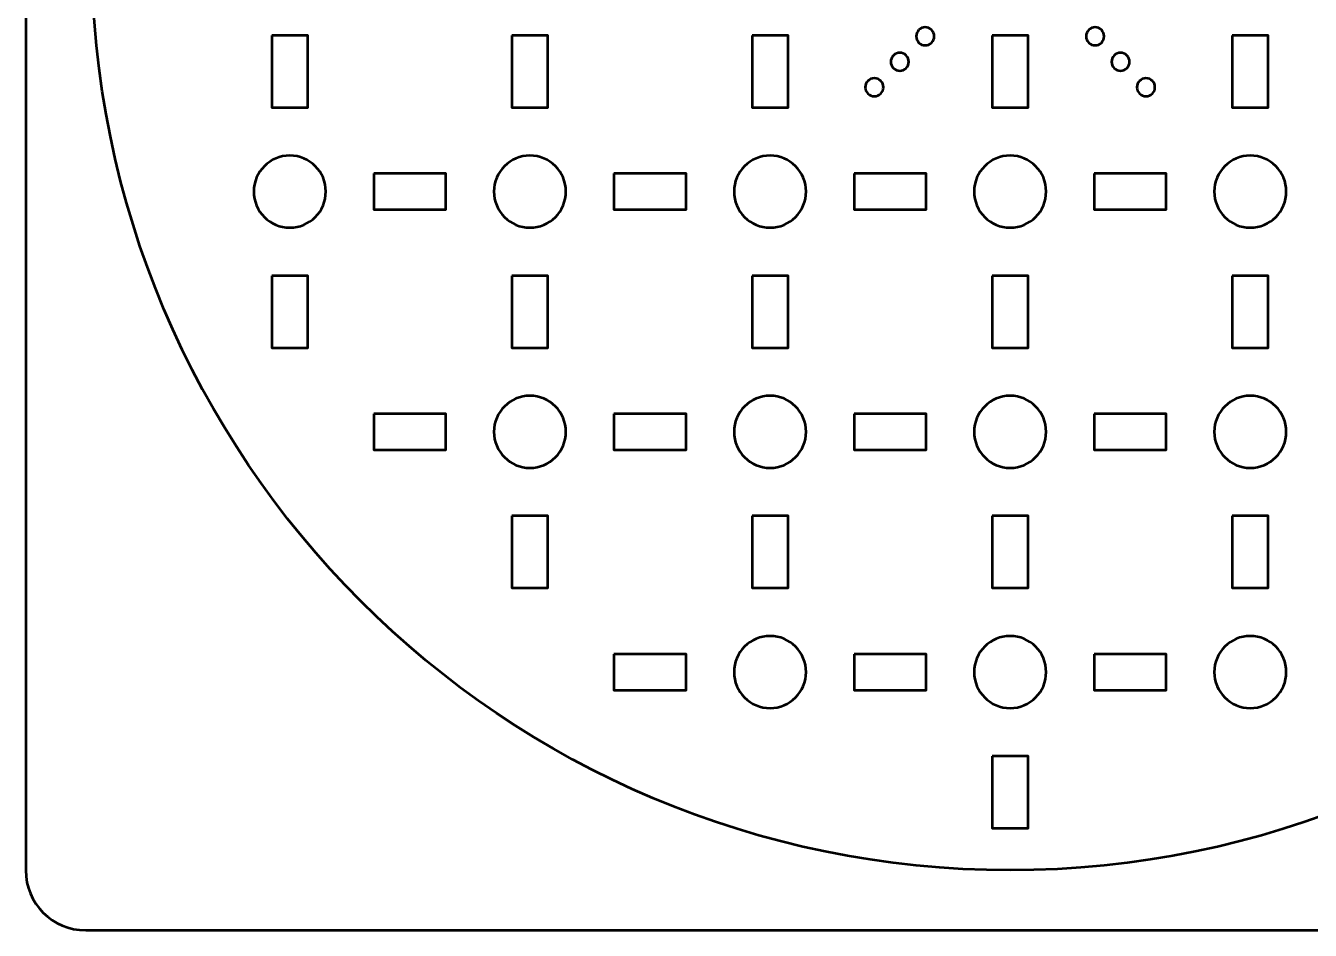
# Model space of a CAD drawing. Header units: centimetres. Extents: x -21 to 0, y -29.7 to 0.
# Drawn here: x -21 to -10.3, y -29.7 to -22.17 of the extents above; entities that cross this region are included whole.
import ezdxf

# ---------------------------------------------------------------- set-up
doc = ezdxf.new("R2010")
doc.units = ezdxf.units.CM
doc.header["$MEASUREMENT"] = 0
doc.layers.add('Layer 1', color=7, linetype='Continuous')

msp = doc.modelspace()

# ---------------------------------------------------------------- linework, layer by layer
at = {"layer": 'Layer 1', "color": 2, "lineweight": 53}
msp.add_ellipse((-12.79999, -21.55003), major_axis=(0, 7.65), ratio=1, dxfattribs=at)
at = {"layer": 'Layer 1', "color": 22, "lineweight": 53}
msp.add_open_spline([(-21.00003, -29.19995), (-21.00003, -29.19995), (-21.00003, -0.49992), (-21.00003, -0.49992), (-21.00003, -0.49992), (-21.00003, -0.22295), (-20.77694, 0.00004), (-20.49994, 0.00004), (-20.49994, 0.00004), (-20.49994, 0.00004), (-0.50008, 0.00004), (-0.50008, 0.00004), (-0.50008, 0.00004), (-0.22294, 0.00004), (0.00002, -0.22295), (0.00002, -0.49992), (0.00002, -0.49992), (0.00002, -0.49992), (0.00002, -29.19995), (0.00002, -29.19995), (0.00002, -29.19995), (0.00002, -29.47695), (-0.22294, -29.70004), (-0.50008, -29.70004), (-0.50008, -29.70004), (-0.50008, -29.70004), (-20.49994, -29.70004), (-20.49994, -29.70004), (-20.49994, -29.70004), (-20.77694, -29.70004), (-21.00003, -29.47695), (-21.00003, -29.19995)], degree=3, knots=[0, 0, 0, 0, 0.125, 0.125, 0.125, 0.125, 0.25, 0.25, 0.25, 0.25, 0.375, 0.375, 0.375, 0.375, 0.5, 0.5, 0.5, 0.5, 0.625, 0.625, 0.625, 0.625, 0.75, 0.75, 0.75, 0.75, 0.875, 0.875, 0.875, 0.875, 1, 1, 1, 1], dxfattribs=at)
at = {"layer": 'Layer 1', "lineweight": 53}
for points in [[(-18.9501, -22.24992), (-18.9501, -22.24992), (-18.6501, -22.24992), (-18.6501, -22.24992), (-18.6501, -22.24992), (-18.6501, -22.24992), (-18.6501, -22.84993), (-18.6501, -22.84993), (-18.6501, -22.84993), (-18.6501, -22.84993), (-18.9501, -22.84993), (-18.9501, -22.84993), (-18.9501, -22.84993), (-18.9501, -22.84993), (-18.9501, -22.24992), (-18.9501, -22.24992)], [(-16.94999, -22.24992), (-16.94999, -22.24992), (-16.64999, -22.24992), (-16.64999, -22.24992), (-16.64999, -22.24992), (-16.64999, -22.24992), (-16.64999, -22.84993), (-16.64999, -22.84993), (-16.64999, -22.84993), (-16.64999, -22.84993), (-16.94999, -22.84993), (-16.94999, -22.84993), (-16.94999, -22.84993), (-16.94999, -22.84993), (-16.94999, -22.24992), (-16.94999, -22.24992)], [(-14.95006, -22.24992), (-14.95006, -22.24992), (-14.65006, -22.24992), (-14.65006, -22.24992), (-14.65006, -22.24992), (-14.65006, -22.24992), (-14.65006, -22.84993), (-14.65006, -22.84993), (-14.65006, -22.84993), (-14.65006, -22.84993), (-14.95006, -22.84993), (-14.95006, -22.84993), (-14.95006, -22.84993), (-14.95006, -22.84993), (-14.95006, -22.24992), (-14.95006, -22.24992)], [(-12.94995, -22.24992), (-12.94995, -22.24992), (-12.64995, -22.24992), (-12.64995, -22.24992), (-12.64995, -22.24992), (-12.64995, -22.24992), (-12.64995, -22.84993), (-12.64995, -22.84993), (-12.64995, -22.84993), (-12.64995, -22.84993), (-12.94995, -22.84993), (-12.94995, -22.84993), (-12.94995, -22.84993), (-12.94995, -22.84993), (-12.94995, -22.24992), (-12.94995, -22.24992)], [(-10.95002, -22.24992), (-10.95002, -22.24992), (-10.65002, -22.24992), (-10.65002, -22.24992), (-10.65002, -22.24992), (-10.65002, -22.24992), (-10.65002, -22.84993), (-10.65002, -22.84993), (-10.65002, -22.84993), (-10.65002, -22.84993), (-10.95002, -22.84993), (-10.95002, -22.84993), (-10.95002, -22.84993), (-10.95002, -22.84993), (-10.95002, -22.24992), (-10.95002, -22.24992)], [(-18.50003, -23.54998), (-18.50003, -23.71561), (-18.63436, -23.84995), (-18.80003, -23.84995), (-18.80003, -23.84995), (-18.96566, -23.84995), (-19.10003, -23.71561), (-19.10003, -23.54998), (-19.10003, -23.54998), (-19.10003, -23.38432), (-18.96566, -23.24998), (-18.80003, -23.24998), (-18.80003, -23.24998), (-18.63436, -23.24998), (-18.50003, -23.38432), (-18.50003, -23.54998)], [(-16.50006, -23.54998), (-16.50006, -23.71561), (-16.63429, -23.84995), (-16.80006, -23.84995), (-16.80006, -23.84995), (-16.96573, -23.84995), (-17.10006, -23.71561), (-17.10006, -23.54998), (-17.10006, -23.54998), (-17.10006, -23.38432), (-16.96573, -23.24998), (-16.80006, -23.24998), (-16.80006, -23.24998), (-16.63429, -23.24998), (-16.50006, -23.38432), (-16.50006, -23.54998)], [(-14.49999, -23.54998), (-14.49999, -23.71561), (-14.63436, -23.84995), (-14.79999, -23.84995), (-14.79999, -23.84995), (-14.96576, -23.84995), (-15.09999, -23.71561), (-15.09999, -23.54998), (-15.09999, -23.54998), (-15.09999, -23.38432), (-14.96576, -23.24998), (-14.79999, -23.24998), (-14.79999, -23.24998), (-14.63436, -23.24998), (-14.49999, -23.38432), (-14.49999, -23.54998)], [(-12.50005, -23.54998), (-12.50005, -23.71561), (-12.63439, -23.84995), (-12.80002, -23.84995), (-12.80002, -23.84995), (-12.96568, -23.84995), (-13.10002, -23.71561), (-13.10002, -23.54998), (-13.10002, -23.54998), (-13.10002, -23.38432), (-12.96568, -23.24998), (-12.80002, -23.24998), (-12.80002, -23.24998), (-12.63439, -23.24998), (-12.50005, -23.38432), (-12.50005, -23.54998)], [(-10.49994, -23.54998), (-10.49994, -23.71561), (-10.63432, -23.84995), (-10.79995, -23.84995), (-10.79995, -23.84995), (-10.96572, -23.84995), (-11.09995, -23.71561), (-11.09995, -23.54998), (-11.09995, -23.54998), (-11.09995, -23.38432), (-10.96572, -23.24998), (-10.79995, -23.24998), (-10.79995, -23.24998), (-10.63432, -23.24998), (-10.49994, -23.38432), (-10.49994, -23.54998)], [(-18.09998, -23.40005), (-18.09998, -23.40005), (-17.49997, -23.40005), (-17.49997, -23.40005), (-17.49997, -23.40005), (-17.49997, -23.40005), (-17.49997, -23.70005), (-17.49997, -23.70005), (-17.49997, -23.70005), (-17.49997, -23.70005), (-18.09998, -23.70005), (-18.09998, -23.70005), (-18.09998, -23.70005), (-18.09998, -23.70005), (-18.09998, -23.40005), (-18.09998, -23.40005)], [(-16.10001, -23.40005), (-16.10001, -23.40005), (-15.5, -23.40005), (-15.5, -23.40005), (-15.5, -23.40005), (-15.5, -23.40005), (-15.5, -23.70005), (-15.5, -23.70005), (-15.5, -23.70005), (-15.5, -23.70005), (-16.10001, -23.70005), (-16.10001, -23.70005), (-16.10001, -23.70005), (-16.10001, -23.70005), (-16.10001, -23.40005), (-16.10001, -23.40005)], [(-14.10008, -23.40005), (-14.10008, -23.40005), (-13.50007, -23.40005), (-13.50007, -23.40005), (-13.50007, -23.40005), (-13.50007, -23.40005), (-13.50007, -23.70005), (-13.50007, -23.70005), (-13.50007, -23.70005), (-13.50007, -23.70005), (-14.10008, -23.70005), (-14.10008, -23.70005), (-14.10008, -23.70005), (-14.10008, -23.70005), (-14.10008, -23.40005), (-14.10008, -23.40005)], [(-12.1, -23.40005), (-12.1, -23.40005), (-11.5, -23.40005), (-11.5, -23.40005), (-11.5, -23.40005), (-11.5, -23.40005), (-11.5, -23.70005), (-11.5, -23.70005), (-11.5, -23.70005), (-11.5, -23.70005), (-12.1, -23.70005), (-12.1, -23.70005), (-12.1, -23.70005), (-12.1, -23.70005), (-12.1, -23.40005), (-12.1, -23.40005)], [(-18.9501, -24.25), (-18.9501, -24.25), (-18.6501, -24.25), (-18.6501, -24.25), (-18.6501, -24.25), (-18.6501, -24.25), (-18.6501, -24.85), (-18.6501, -24.85), (-18.6501, -24.85), (-18.6501, -24.85), (-18.9501, -24.85), (-18.9501, -24.85), (-18.9501, -24.85), (-18.9501, -24.85), (-18.9501, -24.25), (-18.9501, -24.25)], [(-16.94999, -24.25), (-16.94999, -24.25), (-16.64999, -24.25), (-16.64999, -24.25), (-16.64999, -24.25), (-16.64999, -24.25), (-16.64999, -24.85), (-16.64999, -24.85), (-16.64999, -24.85), (-16.64999, -24.85), (-16.94999, -24.85), (-16.94999, -24.85), (-16.94999, -24.85), (-16.94999, -24.85), (-16.94999, -24.25), (-16.94999, -24.25)], [(-14.95006, -24.25), (-14.95006, -24.25), (-14.65006, -24.25), (-14.65006, -24.25), (-14.65006, -24.25), (-14.65006, -24.25), (-14.65006, -24.85), (-14.65006, -24.85), (-14.65006, -24.85), (-14.65006, -24.85), (-14.95006, -24.85), (-14.95006, -24.85), (-14.95006, -24.85), (-14.95006, -24.85), (-14.95006, -24.25), (-14.95006, -24.25)], [(-12.94995, -24.25), (-12.94995, -24.25), (-12.64995, -24.25), (-12.64995, -24.25), (-12.64995, -24.25), (-12.64995, -24.25), (-12.64995, -24.85), (-12.64995, -24.85), (-12.64995, -24.85), (-12.64995, -24.85), (-12.94995, -24.85), (-12.94995, -24.85), (-12.94995, -24.85), (-12.94995, -24.85), (-12.94995, -24.25), (-12.94995, -24.25)], [(-10.95002, -24.25), (-10.95002, -24.25), (-10.65002, -24.25), (-10.65002, -24.25), (-10.65002, -24.25), (-10.65002, -24.25), (-10.65002, -24.85), (-10.65002, -24.85), (-10.65002, -24.85), (-10.65002, -24.85), (-10.95002, -24.85), (-10.95002, -24.85), (-10.95002, -24.85), (-10.95002, -24.85), (-10.95002, -24.25), (-10.95002, -24.25)], [(-16.50006, -25.55005), (-16.50006, -25.71568), (-16.63429, -25.85006), (-16.80006, -25.85006), (-16.80006, -25.85006), (-16.96573, -25.85006), (-17.10006, -25.71568), (-17.10006, -25.55005), (-17.10006, -25.55005), (-17.10006, -25.38428), (-16.96573, -25.25005), (-16.80006, -25.25005), (-16.80006, -25.25005), (-16.63429, -25.25005), (-16.50006, -25.38428), (-16.50006, -25.55005)], [(-14.49999, -25.55005), (-14.49999, -25.71568), (-14.63436, -25.85006), (-14.79999, -25.85006), (-14.79999, -25.85006), (-14.96576, -25.85006), (-15.09999, -25.71568), (-15.09999, -25.55005), (-15.09999, -25.55005), (-15.09999, -25.38428), (-14.96576, -25.25005), (-14.79999, -25.25005), (-14.79999, -25.25005), (-14.63436, -25.25005), (-14.49999, -25.38428), (-14.49999, -25.55005)], [(-12.50005, -25.55005), (-12.50005, -25.71568), (-12.63439, -25.85006), (-12.80002, -25.85006), (-12.80002, -25.85006), (-12.96568, -25.85006), (-13.10002, -25.71568), (-13.10002, -25.55005), (-13.10002, -25.55005), (-13.10002, -25.38428), (-12.96568, -25.25005), (-12.80002, -25.25005), (-12.80002, -25.25005), (-12.63439, -25.25005), (-12.50005, -25.38428), (-12.50005, -25.55005)], [(-10.49994, -25.55005), (-10.49994, -25.71568), (-10.63432, -25.85006), (-10.79995, -25.85006), (-10.79995, -25.85006), (-10.96572, -25.85006), (-11.09995, -25.71568), (-11.09995, -25.55005), (-11.09995, -25.55005), (-11.09995, -25.38428), (-10.96572, -25.25005), (-10.79995, -25.25005), (-10.79995, -25.25005), (-10.63432, -25.25005), (-10.49994, -25.38428), (-10.49994, -25.55005)], [(-18.09998, -25.39998), (-18.09998, -25.39998), (-17.49997, -25.39998), (-17.49997, -25.39998), (-17.49997, -25.39998), (-17.49997, -25.39998), (-17.49997, -25.69999), (-17.49997, -25.69999), (-17.49997, -25.69999), (-17.49997, -25.69999), (-18.09998, -25.69999), (-18.09998, -25.69999), (-18.09998, -25.69999), (-18.09998, -25.69999), (-18.09998, -25.39998), (-18.09998, -25.39998)], [(-16.10001, -25.39998), (-16.10001, -25.39998), (-15.5, -25.39998), (-15.5, -25.39998), (-15.5, -25.39998), (-15.5, -25.39998), (-15.5, -25.69999), (-15.5, -25.69999), (-15.5, -25.69999), (-15.5, -25.69999), (-16.10001, -25.69999), (-16.10001, -25.69999), (-16.10001, -25.69999), (-16.10001, -25.69999), (-16.10001, -25.39998), (-16.10001, -25.39998)], [(-14.10008, -25.39998), (-14.10008, -25.39998), (-13.50007, -25.39998), (-13.50007, -25.39998), (-13.50007, -25.39998), (-13.50007, -25.39998), (-13.50007, -25.69999), (-13.50007, -25.69999), (-13.50007, -25.69999), (-13.50007, -25.69999), (-14.10008, -25.69999), (-14.10008, -25.69999), (-14.10008, -25.69999), (-14.10008, -25.69999), (-14.10008, -25.39998), (-14.10008, -25.39998)], [(-12.1, -25.39998), (-12.1, -25.39998), (-11.5, -25.39998), (-11.5, -25.39998), (-11.5, -25.39998), (-11.5, -25.39998), (-11.5, -25.69999), (-11.5, -25.69999), (-11.5, -25.69999), (-11.5, -25.69999), (-12.1, -25.69999), (-12.1, -25.69999), (-12.1, -25.69999), (-12.1, -25.69999), (-12.1, -25.39998), (-12.1, -25.39998)], [(-16.94999, -26.24997), (-16.94999, -26.24997), (-16.64999, -26.24997), (-16.64999, -26.24997), (-16.64999, -26.24997), (-16.64999, -26.24997), (-16.64999, -26.84997), (-16.64999, -26.84997), (-16.64999, -26.84997), (-16.64999, -26.84997), (-16.94999, -26.84997), (-16.94999, -26.84997), (-16.94999, -26.84997), (-16.94999, -26.84997), (-16.94999, -26.24997), (-16.94999, -26.24997)], [(-14.95006, -26.24997), (-14.95006, -26.24997), (-14.65006, -26.24997), (-14.65006, -26.24997), (-14.65006, -26.24997), (-14.65006, -26.24997), (-14.65006, -26.84997), (-14.65006, -26.84997), (-14.65006, -26.84997), (-14.65006, -26.84997), (-14.95006, -26.84997), (-14.95006, -26.84997), (-14.95006, -26.84997), (-14.95006, -26.84997), (-14.95006, -26.24997), (-14.95006, -26.24997)], [(-12.94995, -26.24997), (-12.94995, -26.24997), (-12.64995, -26.24997), (-12.64995, -26.24997), (-12.64995, -26.24997), (-12.64995, -26.24997), (-12.64995, -26.84997), (-12.64995, -26.84997), (-12.64995, -26.84997), (-12.64995, -26.84997), (-12.94995, -26.84997), (-12.94995, -26.84997), (-12.94995, -26.84997), (-12.94995, -26.84997), (-12.94995, -26.24997), (-12.94995, -26.24997)], [(-10.95002, -26.24997), (-10.95002, -26.24997), (-10.65002, -26.24997), (-10.65002, -26.24997), (-10.65002, -26.24997), (-10.65002, -26.24997), (-10.65002, -26.84997), (-10.65002, -26.84997), (-10.65002, -26.84997), (-10.65002, -26.84997), (-10.95002, -26.84997), (-10.95002, -26.84997), (-10.95002, -26.84997), (-10.95002, -26.84997), (-10.95002, -26.24997), (-10.95002, -26.24997)], [(-14.49999, -27.54999), (-14.49999, -27.71565), (-14.63436, -27.84999), (-14.79999, -27.84999), (-14.79999, -27.84999), (-14.96576, -27.84999), (-15.09999, -27.71565), (-15.09999, -27.54999), (-15.09999, -27.54999), (-15.09999, -27.38436), (-14.96576, -27.24999), (-14.79999, -27.24999), (-14.79999, -27.24999), (-14.63436, -27.24999), (-14.49999, -27.38436), (-14.49999, -27.54999)], [(-12.50005, -27.54999), (-12.50005, -27.71565), (-12.63439, -27.84999), (-12.80002, -27.84999), (-12.80002, -27.84999), (-12.96568, -27.84999), (-13.10002, -27.71565), (-13.10002, -27.54999), (-13.10002, -27.54999), (-13.10002, -27.38436), (-12.96568, -27.24999), (-12.80002, -27.24999), (-12.80002, -27.24999), (-12.63439, -27.24999), (-12.50005, -27.38436), (-12.50005, -27.54999)], [(-10.49994, -27.54999), (-10.49994, -27.71565), (-10.63432, -27.84999), (-10.79995, -27.84999), (-10.79995, -27.84999), (-10.96572, -27.84999), (-11.09995, -27.71565), (-11.09995, -27.54999), (-11.09995, -27.54999), (-11.09995, -27.38436), (-10.96572, -27.24999), (-10.79995, -27.24999), (-10.79995, -27.24999), (-10.63432, -27.24999), (-10.49994, -27.38436), (-10.49994, -27.54999)], [(-16.10008, -27.39992), (-16.10008, -27.39992), (-15.50007, -27.39992), (-15.50007, -27.39992), (-15.50007, -27.39992), (-15.50007, -27.39992), (-15.50007, -27.69992), (-15.50007, -27.69992), (-15.50007, -27.69992), (-15.50007, -27.69992), (-16.10008, -27.69992), (-16.10008, -27.69992), (-16.10008, -27.69992), (-16.10008, -27.69992), (-16.10008, -27.39992), (-16.10008, -27.39992)], [(-14.10008, -27.39992), (-14.10008, -27.39992), (-13.50007, -27.39992), (-13.50007, -27.39992), (-13.50007, -27.39992), (-13.50007, -27.39992), (-13.50007, -27.69992), (-13.50007, -27.69992), (-13.50007, -27.69992), (-13.50007, -27.69992), (-14.10008, -27.69992), (-14.10008, -27.69992), (-14.10008, -27.69992), (-14.10008, -27.69992), (-14.10008, -27.39992), (-14.10008, -27.39992)], [(-12.1, -27.39992), (-12.1, -27.39992), (-11.5, -27.39992), (-11.5, -27.39992), (-11.5, -27.39992), (-11.5, -27.39992), (-11.5, -27.69992), (-11.5, -27.69992), (-11.5, -27.69992), (-11.5, -27.69992), (-12.1, -27.69992), (-12.1, -27.69992), (-12.1, -27.69992), (-12.1, -27.69992), (-12.1, -27.39992), (-12.1, -27.39992)], [(-12.94995, -28.25004), (-12.94995, -28.25004), (-12.64995, -28.25004), (-12.64995, -28.25004), (-12.64995, -28.25004), (-12.64995, -28.25004), (-12.64995, -28.85004), (-12.64995, -28.85004), (-12.64995, -28.85004), (-12.64995, -28.85004), (-12.94995, -28.85004), (-12.94995, -28.85004), (-12.94995, -28.85004), (-12.94995, -28.85004), (-12.94995, -28.25004), (-12.94995, -28.25004)]]:
    msp.add_open_spline(points, degree=3, knots=[0, 0, 0, 0, 0.25, 0.25, 0.25, 0.25, 0.5, 0.5, 0.5, 0.5, 0.75, 0.75, 0.75, 0.75, 1, 1, 1, 1], dxfattribs=at)
at = {"layer": 'Layer 1', "color": 250, "lineweight": 53}
for points in [[(-13.56014, -22.20408), (-13.53086, -22.1748), (-13.48335, -22.1748), (-13.45407, -22.20408), (-13.45407, -22.20408), (-13.42479, -22.23336), (-13.42479, -22.28087), (-13.45407, -22.31015), (-13.45407, -22.31015), (-13.48335, -22.33943), (-13.53086, -22.33943), (-13.56014, -22.31015), (-13.56014, -22.31015), (-13.58942, -22.28087), (-13.58942, -22.23336), (-13.56014, -22.20408)], [(-13.56014, -22.20408), (-13.53086, -22.1748), (-13.48335, -22.1748), (-13.45407, -22.20408), (-13.45407, -22.20408), (-13.42479, -22.23336), (-13.42479, -22.28087), (-13.45407, -22.31015), (-13.45407, -22.31015), (-13.48335, -22.33943), (-13.53086, -22.33943), (-13.56014, -22.31015), (-13.56014, -22.31015), (-13.58942, -22.28087), (-13.58942, -22.23336), (-13.56014, -22.20408)], [(-12.14593, -22.31015), (-12.17521, -22.28087), (-12.17521, -22.23336), (-12.14593, -22.20408), (-12.14593, -22.20408), (-12.11665, -22.1748), (-12.06914, -22.1748), (-12.03986, -22.20408), (-12.03986, -22.20408), (-12.01058, -22.23336), (-12.01058, -22.28087), (-12.03986, -22.31015), (-12.03986, -22.31015), (-12.06914, -22.33943), (-12.11665, -22.33943), (-12.14593, -22.31015)], [(-12.14593, -22.31015), (-12.17521, -22.28087), (-12.17521, -22.23336), (-12.14593, -22.20408), (-12.14593, -22.20408), (-12.11665, -22.1748), (-12.06914, -22.1748), (-12.03986, -22.20408), (-12.03986, -22.20408), (-12.01058, -22.23336), (-12.01058, -22.28087), (-12.03986, -22.31015), (-12.03986, -22.31015), (-12.06914, -22.33943), (-12.11665, -22.33943), (-12.14593, -22.31015)], [(-13.77227, -22.41621), (-13.74299, -22.38693), (-13.69549, -22.38693), (-13.66621, -22.41621), (-13.66621, -22.41621), (-13.63693, -22.44549), (-13.63693, -22.493), (-13.66621, -22.52228), (-13.66621, -22.52228), (-13.69549, -22.55156), (-13.74299, -22.55156), (-13.77227, -22.52228), (-13.77227, -22.52228), (-13.80155, -22.493), (-13.80155, -22.44549), (-13.77227, -22.41621)], [(-11.93379, -22.52228), (-11.96307, -22.493), (-11.96307, -22.44549), (-11.93379, -22.41621), (-11.93379, -22.41621), (-11.90451, -22.38693), (-11.85701, -22.38693), (-11.82773, -22.41621), (-11.82773, -22.41621), (-11.79845, -22.44549), (-11.79845, -22.493), (-11.82773, -22.52228), (-11.82773, -22.52228), (-11.85701, -22.55156), (-11.90451, -22.55156), (-11.93379, -22.52228)], [(-13.9844, -22.62834), (-13.95512, -22.59906), (-13.90762, -22.59906), (-13.87834, -22.62834), (-13.87834, -22.62834), (-13.84906, -22.65762), (-13.84906, -22.70513), (-13.87834, -22.73441), (-13.87834, -22.73441), (-13.90762, -22.76369), (-13.95512, -22.76369), (-13.9844, -22.73441), (-13.9844, -22.73441), (-14.01368, -22.70513), (-14.01368, -22.65762), (-13.9844, -22.62834)], [(-11.72166, -22.73441), (-11.75094, -22.70513), (-11.75094, -22.65762), (-11.72166, -22.62834), (-11.72166, -22.62834), (-11.69238, -22.59906), (-11.64488, -22.59906), (-11.6156, -22.62834), (-11.6156, -22.62834), (-11.58632, -22.65762), (-11.58632, -22.70513), (-11.6156, -22.73441), (-11.6156, -22.73441), (-11.64488, -22.76369), (-11.69238, -22.76369), (-11.72166, -22.73441)]]:
    msp.add_open_spline(points, degree=3, knots=[0, 0, 0, 0, 0.25, 0.25, 0.25, 0.25, 0.5, 0.5, 0.5, 0.5, 0.75, 0.75, 0.75, 0.75, 1, 1, 1, 1], dxfattribs=at)

doc.saveas('drawing.dxf')
